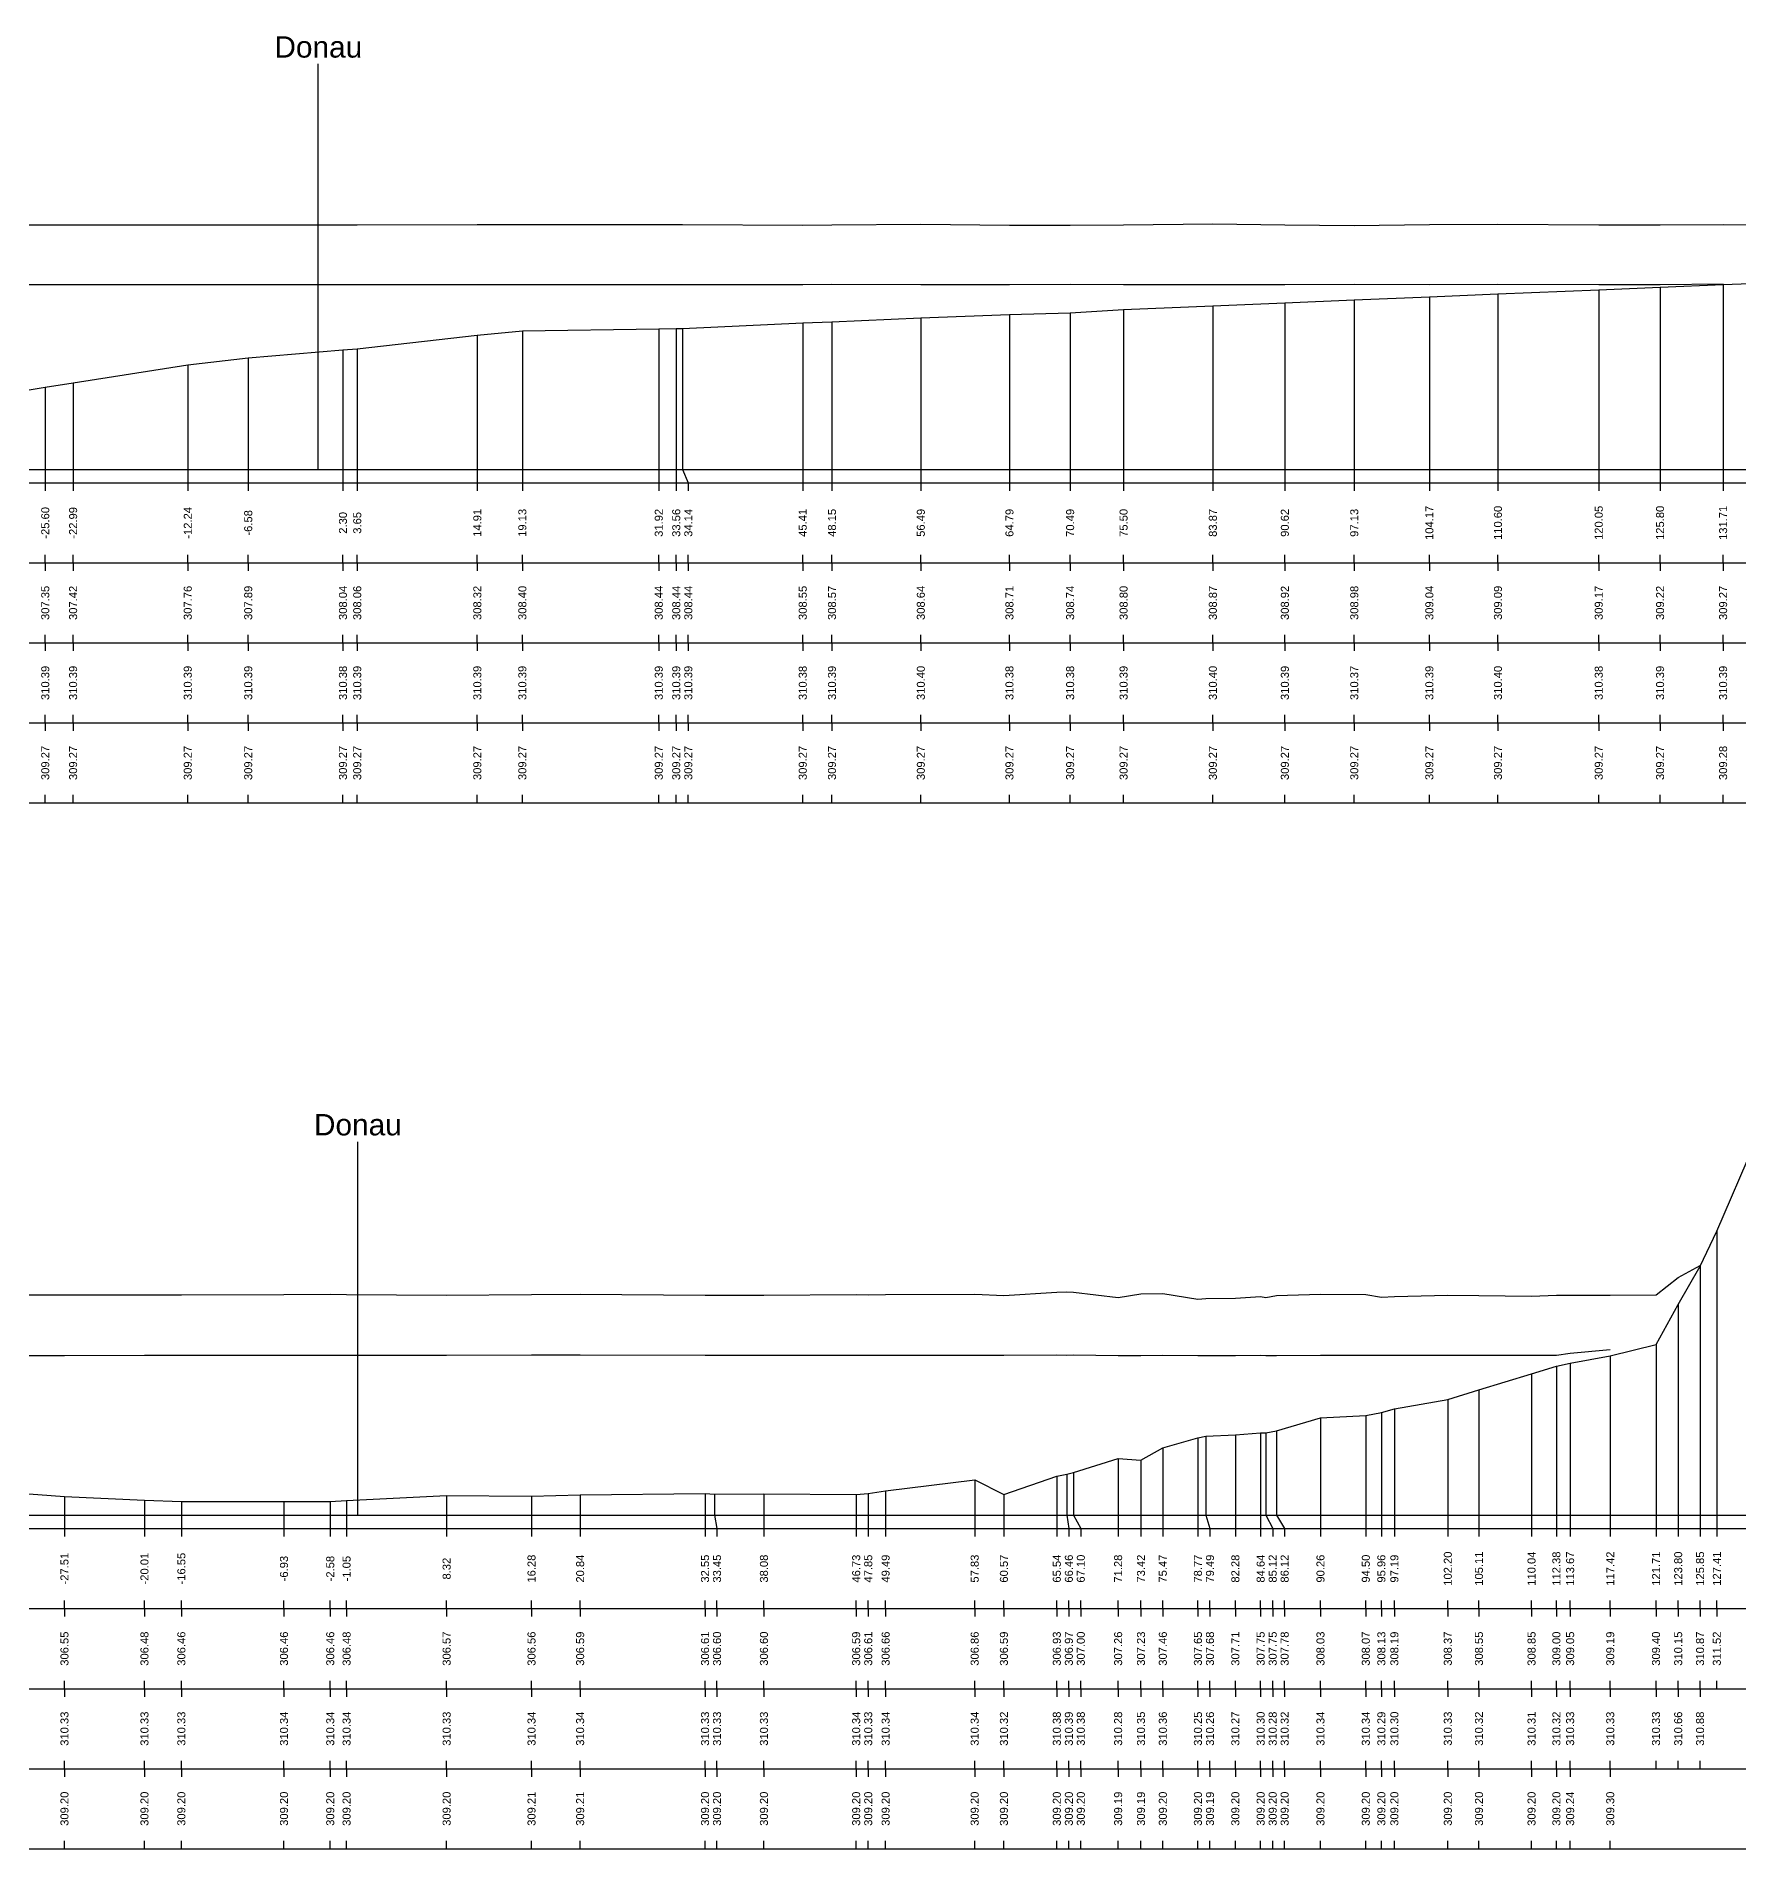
# Model space of a CAD drawing. Header units: millimetres. Extents: x -38 to 449, y 1300 to 1474.
# Drawn here: x 120.6 to 280.2, y 1299.8 to 1469.6 of the extents above; entities that cross this region are included whole.
import ezdxf
from ezdxf.enums import TextEntityAlignment as Align

# ---------------------------------------------------------------- set-up
doc = ezdxf.new("R2010")
doc.units = ezdxf.units.MM
doc.styles.get("Standard").update_dxf_attribs({"font": 'arial.ttf'})

msp = doc.modelspace()

# ---------------------------------------------------------------- linework, layer by layer
at = {"layer": 'axis', "color": 1}
for p, q in [((147, 1429), (147, 1467)), ((150.71, 1331), (150.71, 1366))]:
    msp.add_line(p, q, dxfattribs=at)
at = {"layer": 'band'}
for p, q in [((121.4, 1427.75), (121.4, 1427)), ((124.01, 1427.75), (124.01, 1427)), ((134.76, 1427.75), (134.76, 1427)), ((140.43, 1427.75), (140.43, 1427)), ((149.31, 1427.75), (149.31, 1427)), ((150.65, 1427.75), (150.65, 1427)), ((161.91, 1427.75), (161.91, 1427)), ((166.13, 1427.75), (166.13, 1427)), ((178.92, 1427.75), (178.92, 1427)), ((180.56, 1427.75), (180.56, 1427)), ((181.69, 1427.75), (181.69, 1427)), ((192.42, 1427.75), (192.42, 1427)), ((195.16, 1427.75), (195.16, 1427)), ((203.49, 1427.75), (203.49, 1427)), ((211.8, 1427.75), (211.8, 1427)), ((217.49, 1427.75), (217.49, 1427)), ((222.5, 1427.75), (222.5, 1427)), ((230.87, 1427.75), (230.87, 1427)), ((237.62, 1427.75), (237.62, 1427)), ((244.13, 1427.75), (244.13, 1427)), ((251.17, 1427.75), (251.17, 1427)), ((257.6, 1427.75), (257.6, 1427)), ((267.05, 1427.75), (267.05, 1427)), ((272.8, 1427.75), (272.8, 1427)), ((278.71, 1427.75), (278.71, 1427)), ((121.4, 1420.25), (121.4, 1421)), ((121.4, 1420.25), (121.4, 1419.5)), ((124.01, 1420.25), (124.01, 1421)), ((124.01, 1420.25), (124.01, 1419.5)), ((134.76, 1420.25), (134.76, 1421)), ((134.76, 1420.25), (134.76, 1419.5)), ((140.43, 1420.25), (140.43, 1421)), ((140.43, 1420.25), (140.43, 1419.5)), ((149.31, 1420.25), (149.31, 1421)), ((149.31, 1420.25), (149.31, 1419.5)), ((150.65, 1420.25), (150.65, 1421)), ((150.65, 1420.25), (150.65, 1419.5)), ((161.91, 1420.25), (161.91, 1421)), ((161.91, 1420.25), (161.91, 1419.5)), ((166.13, 1420.25), (166.13, 1421)), ((166.13, 1420.25), (166.13, 1419.5)), ((178.92, 1420.25), (178.92, 1421)), ((178.92, 1420.25), (178.92, 1419.5)), ((180.56, 1420.25), (180.56, 1421)), ((180.56, 1420.25), (180.56, 1419.5)), ((181.69, 1420.25), (181.69, 1421)), ((181.69, 1420.25), (181.69, 1419.5)), ((192.42, 1420.25), (192.42, 1421)), ((192.42, 1420.25), (192.42, 1419.5)), ((195.16, 1420.25), (195.16, 1421)), ((195.16, 1420.25), (195.16, 1419.5)), ((203.49, 1420.25), (203.49, 1421)), ((203.49, 1420.25), (203.49, 1419.5)), ((211.8, 1420.25), (211.8, 1421)), ((211.8, 1420.25), (211.8, 1419.5)), ((217.49, 1420.25), (217.49, 1421)), ((217.49, 1420.25), (217.49, 1419.5)), ((222.5, 1420.25), (222.5, 1421)), ((222.5, 1420.25), (222.5, 1419.5)), ((230.87, 1420.25), (230.87, 1421)), ((230.87, 1420.25), (230.87, 1419.5)), ((237.62, 1420.25), (237.62, 1421)), ((237.62, 1420.25), (237.62, 1419.5)), ((244.13, 1420.25), (244.13, 1421)), ((244.13, 1420.25), (244.13, 1419.5)), ((251.17, 1420.25), (251.17, 1421)), ((251.17, 1420.25), (251.17, 1419.5)), ((257.6, 1420.25), (257.6, 1421)), ((257.6, 1420.25), (257.6, 1419.5)), ((267.05, 1420.25), (267.05, 1421)), ((267.05, 1420.25), (267.05, 1419.5)), ((272.8, 1420.25), (272.8, 1421)), ((272.8, 1420.25), (272.8, 1419.5)), ((278.71, 1420.25), (278.71, 1421)), ((278.71, 1420.25), (278.71, 1419.5)), ((121.4, 1412.75), (121.4, 1413.5)), ((124.01, 1412.75), (124.01, 1413.5)), ((134.76, 1412.75), (134.76, 1413.5)), ((140.43, 1412.75), (140.43, 1413.5)), ((149.31, 1412.75), (149.31, 1413.5)), ((150.65, 1412.75), (150.65, 1413.5)), ((161.91, 1412.75), (161.91, 1413.5)), ((166.13, 1412.75), (166.13, 1413.5)), ((178.92, 1412.75), (178.92, 1413.5)), ((180.56, 1412.75), (180.56, 1413.5)), ((181.69, 1412.75), (181.69, 1413.5)), ((192.42, 1412.75), (192.42, 1413.5)), ((195.16, 1412.75), (195.16, 1413.5)), ((203.49, 1412.75), (203.49, 1413.5)), ((211.8, 1412.75), (211.8, 1413.5)), ((217.49, 1412.75), (217.49, 1413.5)), ((222.5, 1412.75), (222.5, 1413.5)), ((230.87, 1412.75), (230.87, 1413.5)), ((237.62, 1412.75), (237.62, 1413.5)), ((244.13, 1412.75), (244.13, 1413.5)), ((251.17, 1412.75), (251.17, 1413.5)), ((257.6, 1412.75), (257.6, 1413.5)), ((267.05, 1412.75), (267.05, 1413.5)), ((272.8, 1412.75), (272.8, 1413.5)), ((278.71, 1412.75), (278.71, 1413.5)), ((121.4, 1412.75), (121.4, 1412)), ((124.01, 1412.75), (124.01, 1412)), ((134.76, 1412.75), (134.76, 1412)), ((140.43, 1412.75), (140.43, 1412)), ((149.31, 1412.75), (149.31, 1412)), ((150.65, 1412.75), (150.65, 1412)), ((161.91, 1412.75), (161.91, 1412)), ((166.13, 1412.75), (166.13, 1412)), ((178.92, 1412.75), (178.92, 1412)), ((180.56, 1412.75), (180.56, 1412)), ((181.69, 1412.75), (181.69, 1412)), ((192.42, 1412.75), (192.42, 1412)), ((195.16, 1412.75), (195.16, 1412)), ((203.49, 1412.75), (203.49, 1412)), ((211.8, 1412.75), (211.8, 1412)), ((217.49, 1412.75), (217.49, 1412)), ((222.5, 1412.75), (222.5, 1412)), ((230.87, 1412.75), (230.87, 1412)), ((237.62, 1412.75), (237.62, 1412)), ((244.13, 1412.75), (244.13, 1412)), ((251.17, 1412.75), (251.17, 1412)), ((257.6, 1412.75), (257.6, 1412)), ((267.05, 1412.75), (267.05, 1412)), ((272.8, 1412.75), (272.8, 1412)), ((278.71, 1412.75), (278.71, 1412)), ((121.4, 1405.25), (121.4, 1406)), ((121.4, 1405.25), (121.4, 1404.5)), ((124.01, 1405.25), (124.01, 1406)), ((124.01, 1405.25), (124.01, 1404.5)), ((134.76, 1405.25), (134.76, 1406)), ((134.76, 1405.25), (134.76, 1404.5)), ((140.43, 1405.25), (140.43, 1406)), ((140.43, 1405.25), (140.43, 1404.5)), ((149.31, 1405.25), (149.31, 1406)), ((149.31, 1405.25), (149.31, 1404.5)), ((150.65, 1405.25), (150.65, 1406)), ((150.65, 1405.25), (150.65, 1404.5)), ((161.91, 1405.25), (161.91, 1406)), ((161.91, 1405.25), (161.91, 1404.5)), ((166.13, 1405.25), (166.13, 1406)), ((166.13, 1405.25), (166.13, 1404.5)), ((178.92, 1405.25), (178.92, 1406)), ((178.92, 1405.25), (178.92, 1404.5)), ((180.56, 1405.25), (180.56, 1406)), ((180.56, 1405.25), (180.56, 1404.5)), ((181.69, 1405.25), (181.69, 1406)), ((181.69, 1405.25), (181.69, 1404.5)), ((192.42, 1405.25), (192.42, 1406)), ((192.42, 1405.25), (192.42, 1404.5)), ((195.16, 1405.25), (195.16, 1406)), ((195.16, 1405.25), (195.16, 1404.5)), ((203.49, 1405.25), (203.49, 1406)), ((203.49, 1405.25), (203.49, 1404.5)), ((211.8, 1405.25), (211.8, 1406)), ((211.8, 1405.25), (211.8, 1404.5)), ((217.49, 1405.25), (217.49, 1406)), ((217.49, 1405.25), (217.49, 1404.5)), ((222.5, 1405.25), (222.5, 1406)), ((222.5, 1405.25), (222.5, 1404.5)), ((230.87, 1405.25), (230.87, 1406)), ((230.87, 1405.25), (230.87, 1404.5)), ((237.62, 1405.25), (237.62, 1406)), ((237.62, 1405.25), (237.62, 1404.5)), ((244.13, 1405.25), (244.13, 1406)), ((244.13, 1405.25), (244.13, 1404.5)), ((251.17, 1405.25), (251.17, 1406)), ((251.17, 1405.25), (251.17, 1404.5)), ((257.6, 1405.25), (257.6, 1406)), ((257.6, 1405.25), (257.6, 1404.5)), ((267.05, 1405.25), (267.05, 1406)), ((267.05, 1405.25), (267.05, 1404.5)), ((272.8, 1405.25), (272.8, 1406)), ((272.8, 1405.25), (272.8, 1404.5)), ((278.71, 1405.25), (278.71, 1406)), ((278.71, 1405.25), (278.71, 1404.5)), ((121.4, 1397.75), (121.4, 1398.5)), ((124.01, 1397.75), (124.01, 1398.5)), ((134.76, 1397.75), (134.76, 1398.5)), ((140.43, 1397.75), (140.43, 1398.5)), ((149.31, 1397.75), (149.31, 1398.5)), ((150.65, 1397.75), (150.65, 1398.5)), ((161.91, 1397.75), (161.91, 1398.5)), ((166.13, 1397.75), (166.13, 1398.5)), ((178.92, 1397.75), (178.92, 1398.5)), ((180.56, 1397.75), (180.56, 1398.5)), ((181.69, 1397.75), (181.69, 1398.5)), ((192.42, 1397.75), (192.42, 1398.5)), ((195.16, 1397.75), (195.16, 1398.5)), ((203.49, 1397.75), (203.49, 1398.5)), ((211.8, 1397.75), (211.8, 1398.5)), ((217.49, 1397.75), (217.49, 1398.5)), ((222.5, 1397.75), (222.5, 1398.5)), ((230.87, 1397.75), (230.87, 1398.5)), ((237.62, 1397.75), (237.62, 1398.5)), ((244.13, 1397.75), (244.13, 1398.5)), ((251.17, 1397.75), (251.17, 1398.5)), ((257.6, 1397.75), (257.6, 1398.5)), ((267.05, 1397.75), (267.05, 1398.5)), ((272.8, 1397.75), (272.8, 1398.5)), ((278.71, 1397.75), (278.71, 1398.5)), ((123.2, 1329.75), (123.2, 1329)), ((130.7, 1329.75), (130.7, 1329)), ((134.16, 1329.75), (134.16, 1329)), ((143.78, 1329.75), (143.78, 1329)), ((148.12, 1329.75), (148.12, 1329)), ((149.65, 1329.75), (149.65, 1329)), ((159.03, 1329.75), (159.03, 1329)), ((166.99, 1329.75), (166.99, 1329)), ((171.55, 1329.75), (171.55, 1329)), ((183.26, 1329.75), (183.26, 1329)), ((184.38, 1329.75), (184.38, 1329)), ((188.78, 1329.75), (188.78, 1329)), ((197.43, 1329.75), (197.43, 1329)), ((198.56, 1329.75), (198.56, 1329)), ((200.19, 1329.75), (200.19, 1329)), ((208.54, 1329.75), (208.54, 1329)), ((211.28, 1329.75), (211.28, 1329)), ((216.24, 1329.75), (216.24, 1329)), ((217.37, 1329.75), (217.37, 1329)), ((218.49, 1329.75), (218.49, 1329)), ((221.99, 1329.75), (221.99, 1329)), ((224.13, 1329.75), (224.13, 1329)), ((226.18, 1329.75), (226.18, 1329)), ((229.47, 1329.75), (229.47, 1329)), ((230.6, 1329.75), (230.6, 1329)), ((232.98, 1329.75), (232.98, 1329)), ((235.35, 1329.75), (235.35, 1329)), ((236.48, 1329.75), (236.48, 1329)), ((237.6, 1329.75), (237.6, 1329)), ((240.96, 1329.75), (240.96, 1329)), ((245.21, 1329.75), (245.21, 1329)), ((246.67, 1329.75), (246.67, 1329)), ((247.89, 1329.75), (247.89, 1329)), ((252.9, 1329.75), (252.9, 1329)), ((255.82, 1329.75), (255.82, 1329)), ((260.75, 1329.75), (260.75, 1329)), ((263.08, 1329.75), (263.08, 1329)), ((264.37, 1329.75), (264.37, 1329)), ((268.13, 1329.75), (268.13, 1329)), ((272.42, 1329.75), (272.42, 1329)), ((274.5, 1329.75), (274.5, 1329)), ((276.55, 1329.75), (276.55, 1329)), ((278.12, 1329.75), (278.12, 1329)), ((123.2, 1322.25), (123.2, 1323)), ((123.2, 1322.25), (123.2, 1321.5)), ((130.7, 1322.25), (130.7, 1323)), ((130.7, 1322.25), (130.7, 1321.5)), ((134.16, 1322.25), (134.16, 1323)), ((134.16, 1322.25), (134.16, 1321.5)), ((143.78, 1322.25), (143.78, 1323)), ((143.78, 1322.25), (143.78, 1321.5)), ((148.12, 1322.25), (148.12, 1323)), ((148.12, 1322.25), (148.12, 1321.5)), ((149.65, 1322.25), (149.65, 1323)), ((149.65, 1322.25), (149.65, 1321.5)), ((159.03, 1322.25), (159.03, 1323)), ((159.03, 1322.25), (159.03, 1321.5)), ((166.99, 1322.25), (166.99, 1323)), ((166.99, 1322.25), (166.99, 1321.5)), ((171.55, 1322.25), (171.55, 1323)), ((171.55, 1322.25), (171.55, 1321.5)), ((183.26, 1322.25), (183.26, 1323)), ((183.26, 1322.25), (183.26, 1321.5)), ((184.38, 1322.25), (184.38, 1323)), ((184.38, 1322.25), (184.38, 1321.5)), ((188.78, 1322.25), (188.78, 1323)), ((188.78, 1322.25), (188.78, 1321.5)), ((197.43, 1322.25), (197.43, 1323)), ((197.43, 1322.25), (197.43, 1321.5)), ((198.56, 1322.25), (198.56, 1323)), ((198.56, 1322.25), (198.56, 1321.5)), ((200.19, 1322.25), (200.19, 1323)), ((200.19, 1322.25), (200.19, 1321.5)), ((208.54, 1322.25), (208.54, 1323)), ((208.54, 1322.25), (208.54, 1321.5)), ((211.28, 1322.25), (211.28, 1323)), ((211.28, 1322.25), (211.28, 1321.5)), ((216.24, 1322.25), (216.24, 1323)), ((216.24, 1322.25), (216.24, 1321.5)), ((217.37, 1322.25), (217.37, 1323)), ((217.37, 1322.25), (217.37, 1321.5)), ((218.49, 1322.25), (218.49, 1323)), ((218.49, 1322.25), (218.49, 1321.5)), ((221.99, 1322.25), (221.99, 1323)), ((221.99, 1322.25), (221.99, 1321.5)), ((224.13, 1322.25), (224.13, 1323)), ((224.13, 1322.25), (224.13, 1321.5)), ((226.18, 1322.25), (226.18, 1323)), ((226.18, 1322.25), (226.18, 1321.5)), ((229.47, 1322.25), (229.47, 1323)), ((229.47, 1322.25), (229.47, 1321.5)), ((230.6, 1322.25), (230.6, 1323)), ((230.6, 1322.25), (230.6, 1321.5)), ((232.98, 1322.25), (232.98, 1323)), ((232.98, 1322.25), (232.98, 1321.5)), ((235.35, 1322.25), (235.35, 1323)), ((235.35, 1322.25), (235.35, 1321.5)), ((236.48, 1322.25), (236.48, 1323)), ((236.48, 1322.25), (236.48, 1321.5)), ((237.6, 1322.25), (237.6, 1323)), ((237.6, 1322.25), (237.6, 1321.5)), ((240.96, 1322.25), (240.96, 1323)), ((240.96, 1322.25), (240.96, 1321.5)), ((245.21, 1322.25), (245.21, 1323)), ((245.21, 1322.25), (245.21, 1321.5)), ((246.67, 1322.25), (246.67, 1323)), ((246.67, 1322.25), (246.67, 1321.5)), ((247.89, 1322.25), (247.89, 1323)), ((247.89, 1322.25), (247.89, 1321.5)), ((252.9, 1322.25), (252.9, 1323)), ((252.9, 1322.25), (252.9, 1321.5)), ((255.82, 1322.25), (255.82, 1323)), ((255.82, 1322.25), (255.82, 1321.5)), ((260.75, 1322.25), (260.75, 1323)), ((260.75, 1322.25), (260.75, 1321.5)), ((263.08, 1322.25), (263.08, 1323)), ((263.08, 1322.25), (263.08, 1321.5)), ((264.37, 1322.25), (264.37, 1323)), ((264.37, 1322.25), (264.37, 1321.5)), ((268.13, 1322.25), (268.13, 1323)), ((268.13, 1322.25), (268.13, 1321.5)), ((272.42, 1322.25), (272.42, 1323)), ((272.42, 1322.25), (272.42, 1321.5)), ((274.5, 1322.25), (274.5, 1323)), ((274.5, 1322.25), (274.5, 1321.5)), ((276.55, 1322.25), (276.55, 1323)), ((276.55, 1322.25), (276.55, 1321.5)), ((278.12, 1322.25), (278.12, 1323)), ((278.12, 1322.25), (278.12, 1321.5)), ((123.2, 1314.75), (123.2, 1315.5)), ((123.2, 1314.75), (123.2, 1314)), ((130.7, 1314.75), (130.7, 1315.5)), ((130.7, 1314.75), (130.7, 1314)), ((134.16, 1314.75), (134.16, 1315.5)), ((134.16, 1314.75), (134.16, 1314)), ((143.78, 1314.75), (143.78, 1315.5)), ((143.78, 1314.75), (143.78, 1314)), ((148.12, 1314.75), (148.12, 1315.5)), ((148.12, 1314.75), (148.12, 1314)), ((149.65, 1314.75), (149.65, 1315.5)), ((149.65, 1314.75), (149.65, 1314)), ((159.03, 1314.75), (159.03, 1315.5)), ((159.03, 1314.75), (159.03, 1314)), ((166.99, 1314.75), (166.99, 1315.5)), ((166.99, 1314.75), (166.99, 1314)), ((171.55, 1314.75), (171.55, 1315.5)), ((171.55, 1314.75), (171.55, 1314)), ((183.26, 1314.75), (183.26, 1315.5)), ((183.26, 1314.75), (183.26, 1314)), ((184.38, 1314.75), (184.38, 1315.5)), ((184.38, 1314.75), (184.38, 1314)), ((188.78, 1314.75), (188.78, 1315.5)), ((188.78, 1314.75), (188.78, 1314)), ((197.43, 1314.75), (197.43, 1315.5)), ((197.43, 1314.75), (197.43, 1314)), ((198.56, 1314.75), (198.56, 1315.5)), ((198.56, 1314.75), (198.56, 1314)), ((200.19, 1314.75), (200.19, 1315.5)), ((200.19, 1314.75), (200.19, 1314)), ((208.54, 1314.75), (208.54, 1315.5)), ((208.54, 1314.75), (208.54, 1314)), ((211.28, 1314.75), (211.28, 1315.5)), ((211.28, 1314.75), (211.28, 1314)), ((216.24, 1314.75), (216.24, 1315.5)), ((216.24, 1314.75), (216.24, 1314)), ((217.37, 1314.75), (217.37, 1315.5)), ((217.37, 1314.75), (217.37, 1314)), ((218.49, 1314.75), (218.49, 1315.5)), ((218.49, 1314.75), (218.49, 1314)), ((221.99, 1314.75), (221.99, 1315.5)), ((221.99, 1314.75), (221.99, 1314)), ((224.13, 1314.75), (224.13, 1315.5)), ((224.13, 1314.75), (224.13, 1314)), ((226.18, 1314.75), (226.18, 1315.5)), ((226.18, 1314.75), (226.18, 1314)), ((229.47, 1314.75), (229.47, 1315.5)), ((229.47, 1314.75), (229.47, 1314)), ((230.6, 1314.75), (230.6, 1315.5)), ((230.6, 1314.75), (230.6, 1314)), ((232.98, 1314.75), (232.98, 1315.5)), ((232.98, 1314.75), (232.98, 1314)), ((235.35, 1314.75), (235.35, 1315.5)), ((235.35, 1314.75), (235.35, 1314)), ((236.48, 1314.75), (236.48, 1315.5)), ((236.48, 1314.75), (236.48, 1314)), ((237.6, 1314.75), (237.6, 1315.5)), ((237.6, 1314.75), (237.6, 1314)), ((240.96, 1314.75), (240.96, 1315.5)), ((240.96, 1314.75), (240.96, 1314)), ((245.21, 1314.75), (245.21, 1315.5)), ((245.21, 1314.75), (245.21, 1314)), ((246.67, 1314.75), (246.67, 1315.5)), ((246.67, 1314.75), (246.67, 1314)), ((247.89, 1314.75), (247.89, 1315.5)), ((247.89, 1314.75), (247.89, 1314)), ((252.9, 1314.75), (252.9, 1315.5)), ((252.9, 1314.75), (252.9, 1314)), ((255.82, 1314.75), (255.82, 1315.5)), ((255.82, 1314.75), (255.82, 1314)), ((260.75, 1314.75), (260.75, 1315.5)), ((260.75, 1314.75), (260.75, 1314)), ((263.08, 1314.75), (263.08, 1315.5)), ((263.08, 1314.75), (263.08, 1314)), ((264.37, 1314.75), (264.37, 1315.5)), ((264.37, 1314.75), (264.37, 1314)), ((268.13, 1314.75), (268.13, 1315.5)), ((268.13, 1314.75), (268.13, 1314)), ((272.42, 1314.75), (272.42, 1315.5)), ((272.42, 1314.75), (272.42, 1314)), ((274.5, 1314.75), (274.5, 1315.5)), ((274.5, 1314.75), (274.5, 1314)), ((276.55, 1314.75), (276.55, 1315.5)), ((276.55, 1314.75), (276.55, 1314)), ((278.12, 1314.75), (278.12, 1315.5)), ((123.2, 1307.25), (123.2, 1308)), ((130.7, 1307.25), (130.7, 1308)), ((134.16, 1307.25), (134.16, 1308)), ((143.78, 1307.25), (143.78, 1308)), ((148.12, 1307.25), (148.12, 1308)), ((149.65, 1307.25), (149.65, 1308)), ((159.03, 1307.25), (159.03, 1308)), ((166.99, 1307.25), (166.99, 1308)), ((171.55, 1307.25), (171.55, 1308)), ((183.26, 1307.25), (183.26, 1308)), ((184.38, 1307.25), (184.38, 1308)), ((188.78, 1307.25), (188.78, 1308)), ((197.43, 1307.25), (197.43, 1308)), ((198.56, 1307.25), (198.56, 1308)), ((200.19, 1307.25), (200.19, 1308)), ((208.54, 1307.25), (208.54, 1308)), ((211.28, 1307.25), (211.28, 1308)), ((216.24, 1307.25), (216.24, 1308)), ((217.37, 1307.25), (217.37, 1308)), ((218.49, 1307.25), (218.49, 1308)), ((221.99, 1307.25), (221.99, 1308)), ((224.13, 1307.25), (224.13, 1308)), ((226.18, 1307.25), (226.18, 1308)), ((229.47, 1307.25), (229.47, 1308)), ((230.6, 1307.25), (230.6, 1308)), ((232.98, 1307.25), (232.98, 1308)), ((235.35, 1307.25), (235.35, 1308)), ((236.48, 1307.25), (236.48, 1308)), ((237.6, 1307.25), (237.6, 1308)), ((240.96, 1307.25), (240.96, 1308)), ((245.21, 1307.25), (245.21, 1308)), ((246.67, 1307.25), (246.67, 1308)), ((247.89, 1307.25), (247.89, 1308)), ((252.9, 1307.25), (252.9, 1308)), ((255.82, 1307.25), (255.82, 1308)), ((260.75, 1307.25), (260.75, 1308)), ((263.08, 1307.25), (263.08, 1308)), ((264.37, 1307.25), (264.37, 1308)), ((268.13, 1307.25), (268.13, 1308)), ((272.42, 1307.25), (272.42, 1308)), ((274.5, 1307.25), (274.5, 1308)), ((276.55, 1307.25), (276.55, 1308)), ((123.2, 1307.25), (123.2, 1306.5)), ((130.7, 1307.25), (130.7, 1306.5)), ((134.16, 1307.25), (134.16, 1306.5)), ((143.78, 1307.25), (143.78, 1306.5)), ((148.12, 1307.25), (148.12, 1306.5)), ((149.65, 1307.25), (149.65, 1306.5)), ((159.03, 1307.25), (159.03, 1306.5)), ((166.99, 1307.25), (166.99, 1306.5)), ((171.55, 1307.25), (171.55, 1306.5)), ((183.26, 1307.25), (183.26, 1306.5)), ((184.38, 1307.25), (184.38, 1306.5)), ((188.78, 1307.25), (188.78, 1306.5)), ((197.43, 1307.25), (197.43, 1306.5)), ((198.56, 1307.25), (198.56, 1306.5)), ((200.19, 1307.25), (200.19, 1306.5)), ((208.54, 1307.25), (208.54, 1306.5)), ((211.28, 1307.25), (211.28, 1306.5)), ((216.24, 1307.25), (216.24, 1306.5)), ((217.37, 1307.25), (217.37, 1306.5)), ((218.49, 1307.25), (218.49, 1306.5)), ((221.99, 1307.25), (221.99, 1306.5)), ((224.13, 1307.25), (224.13, 1306.5)), ((226.18, 1307.25), (226.18, 1306.5)), ((229.47, 1307.25), (229.47, 1306.5)), ((230.6, 1307.25), (230.6, 1306.5)), ((232.98, 1307.25), (232.98, 1306.5)), ((235.35, 1307.25), (235.35, 1306.5)), ((236.48, 1307.25), (236.48, 1306.5)), ((237.6, 1307.25), (237.6, 1306.5)), ((240.96, 1307.25), (240.96, 1306.5)), ((245.21, 1307.25), (245.21, 1306.5)), ((246.67, 1307.25), (246.67, 1306.5)), ((247.89, 1307.25), (247.89, 1306.5)), ((252.9, 1307.25), (252.9, 1306.5)), ((255.82, 1307.25), (255.82, 1306.5)), ((260.75, 1307.25), (260.75, 1306.5)), ((263.08, 1307.25), (263.08, 1306.5)), ((264.37, 1307.25), (264.37, 1306.5)), ((268.13, 1307.25), (268.13, 1306.5)), ((123.2, 1299.75), (123.2, 1300.5)), ((130.7, 1299.75), (130.7, 1300.5)), ((134.16, 1299.75), (134.16, 1300.5)), ((143.78, 1299.75), (143.78, 1300.5)), ((148.12, 1299.75), (148.12, 1300.5)), ((149.65, 1299.75), (149.65, 1300.5)), ((159.03, 1299.75), (159.03, 1300.5)), ((166.99, 1299.75), (166.99, 1300.5)), ((171.55, 1299.75), (171.55, 1300.5)), ((183.26, 1299.75), (183.26, 1300.5)), ((184.38, 1299.75), (184.38, 1300.5)), ((188.78, 1299.75), (188.78, 1300.5)), ((197.43, 1299.75), (197.43, 1300.5)), ((198.56, 1299.75), (198.56, 1300.5)), ((200.19, 1299.75), (200.19, 1300.5)), ((208.54, 1299.75), (208.54, 1300.5)), ((211.28, 1299.75), (211.28, 1300.5)), ((216.24, 1299.75), (216.24, 1300.5)), ((217.37, 1299.75), (217.37, 1300.5)), ((218.49, 1299.75), (218.49, 1300.5)), ((221.99, 1299.75), (221.99, 1300.5)), ((224.13, 1299.75), (224.13, 1300.5)), ((226.18, 1299.75), (226.18, 1300.5)), ((229.47, 1299.75), (229.47, 1300.5)), ((230.6, 1299.75), (230.6, 1300.5)), ((232.98, 1299.75), (232.98, 1300.5)), ((235.35, 1299.75), (235.35, 1300.5)), ((236.48, 1299.75), (236.48, 1300.5)), ((237.6, 1299.75), (237.6, 1300.5)), ((240.96, 1299.75), (240.96, 1300.5)), ((245.21, 1299.75), (245.21, 1300.5)), ((246.67, 1299.75), (246.67, 1300.5)), ((247.89, 1299.75), (247.89, 1300.5)), ((252.9, 1299.75), (252.9, 1300.5)), ((255.82, 1299.75), (255.82, 1300.5)), ((260.75, 1299.75), (260.75, 1300.5)), ((263.08, 1299.75), (263.08, 1300.5)), ((264.37, 1299.75), (264.37, 1300.5)), ((268.13, 1299.75), (268.13, 1300.5))]:
    msp.add_line(p, q, dxfattribs=at)
at = {"layer": 'frame'}
for p, q in [((0, 1429), (448.33, 1429)), ((-37.5, 1427.75), (448.33, 1427.75)), ((-37.5, 1420.25), (448.33, 1420.25)), ((-37.5, 1412.75), (448.33, 1412.75)), ((-37.5, 1405.25), (448.33, 1405.25)), ((-37.5, 1397.75), (448.33, 1397.75)), ((0, 1331), (382.49, 1331)), ((-37.5, 1329.75), (382.49, 1329.75)), ((-37.5, 1322.25), (382.49, 1322.25)), ((-37.5, 1314.75), (382.49, 1314.75)), ((-37.5, 1307.25), (382.49, 1307.25)), ((-37.5, 1299.75), (382.49, 1299.75))]:
    msp.add_line(p, q, dxfattribs=at)
at = {"layer": 'marker', "color": 253}
for p, q in [((257.6, 1445.46), (257.6, 1429)), ((267.05, 1445.85), (267.05, 1429)), ((272.8, 1446.1), (272.8, 1429)), ((278.71, 1446.33), (278.71, 1429)), ((222.5, 1443.98), (222.5, 1429)), ((230.87, 1444.34), (230.87, 1429)), ((237.62, 1444.61), (237.62, 1429)), ((244.13, 1444.89), (244.13, 1429)), ((251.17, 1445.18), (251.17, 1429)), ((178.92, 1442.19), (178.92, 1429)), ((180.56, 1442.21), (180.56, 1429)), ((181.14, 1442.22), (181.14, 1429)), ((192.42, 1442.73), (192.42, 1429)), ((195.16, 1442.83), (195.16, 1429)), ((203.49, 1443.21), (203.49, 1429)), ((211.8, 1443.53), (211.8, 1429)), ((217.49, 1443.69), (217.49, 1429)), ((161.91, 1441.58), (161.91, 1429)), ((166.13, 1441.98), (166.13, 1429)), ((134.76, 1438.81), (134.76, 1429)), ((140.43, 1439.47), (140.43, 1429)), ((149.31, 1440.21), (149.31, 1429)), ((150.65, 1440.31), (150.65, 1429)), ((124.01, 1437.12), (124.01, 1429)), ((121.4, 1436.73), (121.4, 1429)), ((121.4, 1429), (121.4, 1427.75)), ((124.01, 1429), (124.01, 1427.75)), ((134.76, 1429), (134.76, 1427.75)), ((140.43, 1429), (140.43, 1427.75)), ((149.31, 1429), (149.31, 1427.75)), ((150.65, 1429), (150.65, 1427.75)), ((161.91, 1429), (161.91, 1427.75)), ((166.13, 1429), (166.13, 1427.75)), ((178.92, 1429), (178.92, 1427.75)), ((180.56, 1429), (180.56, 1427.75)), ((181.14, 1429), (181.69, 1427.75)), ((192.42, 1429), (192.42, 1427.75)), ((195.16, 1429), (195.16, 1427.75)), ((203.49, 1429), (203.49, 1427.75)), ((211.8, 1429), (211.8, 1427.75)), ((217.49, 1429), (217.49, 1427.75)), ((222.5, 1429), (222.5, 1427.75)), ((230.87, 1429), (230.87, 1427.75)), ((237.62, 1429), (237.62, 1427.75)), ((244.13, 1429), (244.13, 1427.75)), ((251.17, 1429), (251.17, 1427.75)), ((257.6, 1429), (257.6, 1427.75)), ((267.05, 1429), (267.05, 1427.75)), ((272.8, 1429), (272.8, 1427.75)), ((278.71, 1429), (278.71, 1427.75)), ((278.12, 1357.62), (278.12, 1331)), ((276.55, 1354.34), (276.55, 1331)), ((274.5, 1350.74), (274.5, 1331)), ((272.42, 1347), (272.42, 1331)), ((264.37, 1345.26), (264.37, 1331)), ((268.13, 1345.95), (268.13, 1331)), ((260.75, 1344.27), (260.75, 1331)), ((263.08, 1344.98), (263.08, 1331)), ((252.9, 1341.86), (252.9, 1331)), ((255.82, 1342.76), (255.82, 1331)), ((240.96, 1340.13), (240.96, 1331)), ((245.21, 1340.34), (245.21, 1331)), ((246.67, 1340.63), (246.67, 1331)), ((247.89, 1340.97), (247.89, 1331)), ((232.98, 1338.54), (232.98, 1331)), ((235.35, 1338.73), (235.35, 1331)), ((235.83, 1338.73), (235.83, 1331)), ((236.83, 1338.9), (236.83, 1331)), ((226.18, 1337.32), (226.18, 1331)), ((229.47, 1338.27), (229.47, 1331)), ((230.2, 1338.42), (230.2, 1331)), ((221.99, 1336.31), (221.99, 1331)), ((224.13, 1336.15), (224.13, 1331)), ((208.54, 1334.31), (208.54, 1331)), ((216.24, 1334.67), (216.24, 1331)), ((217.17, 1334.86), (217.17, 1331)), ((217.8, 1335), (217.8, 1331)), ((123.2, 1332.76), (123.2, 1331)), ((130.7, 1332.41), (130.7, 1331)), ((134.16, 1332.3), (134.16, 1331)), ((143.78, 1332.29), (143.78, 1331)), ((148.12, 1332.29), (148.12, 1331)), ((149.65, 1332.39), (149.65, 1331)), ((159.03, 1332.85), (159.03, 1331)), ((166.99, 1332.78), (166.99, 1331)), ((171.55, 1332.93), (171.55, 1331)), ((183.26, 1333.03), (183.26, 1331)), ((184.16, 1332.99), (184.16, 1331)), ((188.78, 1333), (188.78, 1331)), ((197.43, 1332.94), (197.43, 1331)), ((198.55, 1333.04), (198.55, 1331)), ((200.19, 1333.29), (200.19, 1331)), ((211.28, 1332.94), (211.28, 1331)), ((123.2, 1331), (123.2, 1329.75)), ((130.7, 1331), (130.7, 1329.75)), ((134.16, 1331), (134.16, 1329.75)), ((143.78, 1331), (143.78, 1329.75)), ((148.12, 1331), (148.12, 1329.75)), ((149.65, 1331), (149.65, 1329.75)), ((159.03, 1331), (159.03, 1329.75)), ((166.99, 1331), (166.99, 1329.75)), ((171.55, 1331), (171.55, 1329.75)), ((183.26, 1331), (183.26, 1329.75)), ((184.16, 1331), (184.38, 1329.75)), ((188.78, 1331), (188.78, 1329.75)), ((197.43, 1331), (197.43, 1329.75)), ((198.55, 1331), (198.56, 1329.75)), ((200.19, 1331), (200.19, 1329.75)), ((208.54, 1331), (208.54, 1329.75)), ((211.28, 1331), (211.28, 1329.75)), ((216.24, 1331), (216.24, 1329.75)), ((217.17, 1331), (217.37, 1329.75)), ((217.8, 1331), (218.49, 1329.75)), ((221.99, 1331), (221.99, 1329.75)), ((224.13, 1331), (224.13, 1329.75)), ((226.18, 1331), (226.18, 1329.75)), ((229.47, 1331), (229.47, 1329.75)), ((230.2, 1331), (230.6, 1329.75)), ((232.98, 1331), (232.98, 1329.75)), ((235.35, 1331), (235.35, 1329.75)), ((235.83, 1331), (236.48, 1329.75)), ((236.83, 1331), (237.6, 1329.75)), ((240.96, 1331), (240.96, 1329.75)), ((245.21, 1331), (245.21, 1329.75)), ((246.67, 1331), (246.67, 1329.75)), ((247.89, 1331), (247.89, 1329.75)), ((252.9, 1331), (252.9, 1329.75)), ((255.82, 1331), (255.82, 1329.75)), ((260.75, 1331), (260.75, 1329.75)), ((263.08, 1331), (263.08, 1329.75)), ((264.37, 1331), (264.37, 1329.75)), ((268.13, 1331), (268.13, 1329.75)), ((272.42, 1331), (272.42, 1329.75)), ((274.5, 1331), (274.5, 1329.75)), ((276.55, 1331), (276.55, 1329.75)), ((278.12, 1331), (278.12, 1329.75))]:
    msp.add_line(p, q, dxfattribs=at)
at = {"layer": 'profile', "true_color": 0xff007f}
for points in [[(119.71, 1451.93), (121.4, 1451.93), (124.01, 1451.93), (134.76, 1451.94), (140.43, 1451.94), (149.31, 1451.92), (150.65, 1451.93), (161.91, 1451.96), (166.13, 1451.95), (178.92, 1451.95), (180.56, 1451.95), (181.14, 1451.95), (192.42, 1451.91), (195.16, 1451.93), (203.49, 1451.98), (211.8, 1451.91), (217.49, 1451.89), (222.5, 1451.93), (230.87, 1452.01), (237.62, 1451.93), (244.13, 1451.87), (251.17, 1451.96), (257.6, 1451.99), (267.05, 1451.92), (272.8, 1451.94), (278.71, 1451.97), (282.96, 1451.94)], [(115.23, 1351.66), (123.2, 1351.65), (130.7, 1351.65), (134.16, 1351.65), (143.78, 1351.69), (148.12, 1351.71), (149.65, 1351.7), (159.03, 1351.64), (166.99, 1351.7), (171.55, 1351.72), (183.26, 1351.63), (184.16, 1351.63), (188.78, 1351.64), (197.43, 1351.68), (198.55, 1351.66), (200.19, 1351.69), (208.54, 1351.72), (211.28, 1351.6), (216.24, 1351.92), (217.17, 1351.93), (217.8, 1351.9), (221.99, 1351.41), (224.13, 1351.74), (226.18, 1351.79), (229.47, 1351.25), (230.2, 1351.32), (232.98, 1351.33), (235.35, 1351.49), (235.83, 1351.42), (236.83, 1351.6), (240.96, 1351.72), (245.21, 1351.68), (246.67, 1351.44), (247.89, 1351.51), (252.9, 1351.63), (255.82, 1351.61), (260.75, 1351.54), (263.08, 1351.62), (264.37, 1351.64), (268.13, 1351.63), (272.42, 1351.66), (274.5, 1353.28), (276.55, 1354.4)]]:
    msp.add_lwpolyline(points, dxfattribs=at)
at = {"layer": 'profile'}
for points in [[(119.71, 1436.44), (121.4, 1436.73), (124.01, 1437.12), (134.76, 1438.81), (140.43, 1439.47), (149.31, 1440.21), (150.65, 1440.31), (161.91, 1441.58), (166.13, 1441.98), (178.92, 1442.19), (180.56, 1442.21), (181.14, 1442.22), (192.42, 1442.73), (195.16, 1442.83), (203.49, 1443.21), (211.8, 1443.53), (217.49, 1443.69), (222.5, 1443.98), (230.87, 1444.34), (237.62, 1444.61), (244.13, 1444.89), (251.17, 1445.18), (257.6, 1445.46), (267.05, 1445.85), (272.8, 1446.1), (278.71, 1446.33), (282.96, 1446.5)], [(115.23, 1333.35), (123.2, 1332.76), (130.7, 1332.41), (134.16, 1332.3), (143.78, 1332.29), (148.12, 1332.29), (149.65, 1332.39), (159.03, 1332.85), (166.99, 1332.78), (171.55, 1332.93), (183.26, 1333.03), (184.16, 1332.99), (188.78, 1333), (197.43, 1332.94), (198.55, 1333.04), (200.19, 1333.29), (208.54, 1334.31), (211.28, 1332.94), (216.24, 1334.67), (217.17, 1334.86), (217.8, 1335), (221.99, 1336.31), (224.13, 1336.15), (226.18, 1337.32), (229.47, 1338.27), (230.2, 1338.42), (232.98, 1338.54), (235.35, 1338.73), (235.83, 1338.73), (236.83, 1338.9), (240.96, 1340.13), (245.21, 1340.34), (246.67, 1340.63), (247.89, 1340.97), (252.9, 1341.86), (255.82, 1342.76), (260.75, 1344.27), (263.08, 1344.98), (264.37, 1345.26), (268.13, 1345.95), (272.42, 1347), (274.5, 1350.74), (276.55, 1354.34), (278.12, 1357.62), (281.65, 1365.8)]]:
    msp.add_lwpolyline(points, dxfattribs=at)
at = {"layer": 'profile', "true_color": 0x1d1dff}
for points in [[(119.71, 1446.33), (121.4, 1446.33), (124.01, 1446.33), (134.76, 1446.35), (140.43, 1446.34), (149.31, 1446.33), (150.65, 1446.34), (161.91, 1446.35), (166.13, 1446.34), (178.92, 1446.34), (180.56, 1446.35), (181.14, 1446.34), (192.42, 1446.35), (195.16, 1446.36), (203.49, 1446.35), (211.8, 1446.35), (217.49, 1446.36), (222.5, 1446.35), (230.87, 1446.35), (237.62, 1446.35), (244.13, 1446.36), (251.17, 1446.34), (257.6, 1446.36), (267.05, 1446.35), (272.8, 1446.34), (278.71, 1446.41)], [(115.23, 1345.96), (123.2, 1345.98), (130.7, 1346.01), (134.16, 1346.01), (143.78, 1346.01), (148.12, 1346.01), (149.65, 1346.01), (159.03, 1346.01), (166.99, 1346.03), (171.55, 1346.03), (183.26, 1346.01), (184.16, 1346.01), (188.78, 1346), (197.43, 1346.01), (198.55, 1346.01), (200.19, 1346), (208.54, 1346), (211.28, 1346.01), (216.24, 1346.02), (217.17, 1346.01), (217.8, 1346.02), (221.99, 1345.97), (224.13, 1345.96), (226.18, 1346), (229.47, 1345.98), (230.2, 1345.97), (232.98, 1345.98), (235.35, 1345.99), (235.83, 1345.98), (236.83, 1345.98), (240.96, 1345.99), (245.21, 1345.99), (246.67, 1345.99), (247.89, 1345.99), (252.9, 1345.99), (255.82, 1345.99), (260.75, 1345.99), (263.08, 1345.99), (264.37, 1346.2), (268.13, 1346.52)]]:
    msp.add_lwpolyline(points, dxfattribs=at)

# ---------------------------------------------------------------- texts
at = {"color": 1}
for p in [(147, 1467), (150.71, 1366)]:
    msp.add_text('Donau', height=2, dxfattribs=at).set_placement(p, align=Align.BOTTOM_CENTER)
for s, p in [('-25.60', (121.4, 1424)), ('-22.99', (124.01, 1424)), ('-12.24', (134.76, 1424)), ('-6.58', (140.43, 1424)), ('14.91', (161.91, 1424)), ('19.13', (166.13, 1424)), ('31.92', (178.92, 1424)), ('33.56', (180.56, 1424)), ('34.14', (181.69, 1424)), ('45.41', (192.42, 1424)), ('48.15', (195.16, 1424)), ('56.49', (203.49, 1424)), ('64.79', (211.8, 1424)), ('70.49', (217.49, 1424)), ('75.50', (222.5, 1424)), ('83.87', (230.87, 1424)), ('90.62', (237.62, 1424)), ('97.13', (244.13, 1424)), ('104.17', (251.17, 1424)), ('110.60', (257.6, 1424)), ('120.05', (267.05, 1424)), ('125.80', (272.8, 1424)), ('131.71', (278.71, 1424)), ('2.30', (149.31, 1424)), ('3.65', (150.65, 1424)), ('307.35', (121.4, 1416.5)), ('307.42', (124.01, 1416.5)), ('307.76', (134.76, 1416.5)), ('307.89', (140.43, 1416.5)), ('308.04', (149.31, 1416.5)), ('308.06', (150.65, 1416.5)), ('308.32', (161.91, 1416.5)), ('308.40', (166.13, 1416.5)), ('308.44', (178.92, 1416.5)), ('308.44', (180.56, 1416.5)), ('308.44', (181.69, 1416.5)), ('308.55', (192.42, 1416.5)), ('308.57', (195.16, 1416.5)), ('308.64', (203.49, 1416.5)), ('308.71', (211.8, 1416.5)), ('308.74', (217.49, 1416.5)), ('308.80', (222.5, 1416.5)), ('308.87', (230.87, 1416.5)), ('308.92', (237.62, 1416.5)), ('308.98', (244.13, 1416.5)), ('309.04', (251.17, 1416.5)), ('309.09', (257.6, 1416.5)), ('309.17', (267.05, 1416.5)), ('309.22', (272.8, 1416.5)), ('309.27', (278.71, 1416.5)), ('-27.51', (123.2, 1326)), ('-20.01', (130.7, 1326)), ('-16.55', (134.16, 1326)), ('-6.93', (143.78, 1326)), ('-2.58', (148.12, 1326)), ('-1.05', (149.65, 1326)), ('8.32', (159.03, 1326)), ('16.28', (166.99, 1326)), ('20.84', (171.55, 1326)), ('32.55', (183.26, 1326)), ('33.45', (184.38, 1326)), ('38.08', (188.78, 1326)), ('46.73', (197.43, 1326)), ('47.85', (198.56, 1326)), ('49.49', (200.19, 1326)), ('57.83', (208.54, 1326)), ('60.57', (211.28, 1326)), ('65.54', (216.24, 1326)), ('66.46', (217.37, 1326)), ('67.10', (218.49, 1326)), ('71.28', (221.99, 1326)), ('73.42', (224.13, 1326)), ('75.47', (226.18, 1326)), ('78.77', (229.47, 1326)), ('79.49', (230.6, 1326)), ('82.28', (232.98, 1326)), ('84.64', (235.35, 1326)), ('85.12', (236.48, 1326)), ('86.12', (237.6, 1326)), ('90.26', (240.96, 1326)), ('94.50', (245.21, 1326)), ('95.96', (246.67, 1326)), ('97.19', (247.89, 1326)), ('102.20', (252.9, 1326)), ('105.11', (255.82, 1326)), ('110.04', (260.75, 1326)), ('112.38', (263.08, 1326)), ('113.67', (264.37, 1326)), ('117.42', (268.13, 1326)), ('121.71', (272.42, 1326)), ('123.80', (274.5, 1326)), ('125.85', (276.55, 1326)), ('127.41', (278.12, 1326)), ('306.55', (123.2, 1318.5)), ('306.48', (130.7, 1318.5)), ('306.46', (134.16, 1318.5)), ('306.46', (143.78, 1318.5)), ('306.46', (148.12, 1318.5)), ('306.48', (149.65, 1318.5)), ('306.57', (159.03, 1318.5)), ('306.56', (166.99, 1318.5)), ('306.59', (171.55, 1318.5)), ('306.61', (183.26, 1318.5)), ('306.60', (184.38, 1318.5)), ('306.60', (188.78, 1318.5)), ('306.59', (197.43, 1318.5)), ('306.61', (198.56, 1318.5)), ('306.66', (200.19, 1318.5)), ('306.86', (208.54, 1318.5)), ('306.59', (211.28, 1318.5)), ('306.93', (216.24, 1318.5)), ('306.97', (217.37, 1318.5)), ('307.00', (218.49, 1318.5)), ('307.26', (221.99, 1318.5)), ('307.23', (224.13, 1318.5)), ('307.46', (226.18, 1318.5)), ('307.65', (229.47, 1318.5)), ('307.68', (230.6, 1318.5)), ('307.71', (232.98, 1318.5)), ('307.75', (235.35, 1318.5)), ('307.75', (236.48, 1318.5)), ('307.78', (237.6, 1318.5)), ('308.03', (240.96, 1318.5)), ('308.07', (245.21, 1318.5)), ('308.13', (246.67, 1318.5)), ('308.19', (247.89, 1318.5)), ('308.37', (252.9, 1318.5)), ('308.55', (255.82, 1318.5)), ('308.85', (260.75, 1318.5)), ('309.00', (263.08, 1318.5)), ('309.05', (264.37, 1318.5)), ('309.19', (268.13, 1318.5)), ('309.40', (272.42, 1318.5)), ('310.15', (274.5, 1318.5)), ('310.87', (276.55, 1318.5)), ('311.52', (278.12, 1318.5))]:
    msp.add_text(s, height=0.75, rotation=90).set_placement(p, align=Align.MIDDLE)
at = {"true_color": 0xff007f}
for s, p in [('310.39', (121.4, 1409)), ('310.39', (124.01, 1409)), ('310.39', (134.76, 1409)), ('310.39', (140.43, 1409)), ('310.38', (149.31, 1409)), ('310.39', (150.65, 1409)), ('310.39', (161.91, 1409)), ('310.39', (166.13, 1409)), ('310.39', (178.92, 1409)), ('310.39', (180.56, 1409)), ('310.39', (181.69, 1409)), ('310.38', (192.42, 1409)), ('310.39', (195.16, 1409)), ('310.40', (203.49, 1409)), ('310.38', (211.8, 1409)), ('310.38', (217.49, 1409)), ('310.39', (222.5, 1409)), ('310.40', (230.87, 1409)), ('310.39', (237.62, 1409)), ('310.37', (244.13, 1409)), ('310.39', (251.17, 1409)), ('310.40', (257.6, 1409)), ('310.38', (267.05, 1409)), ('310.39', (272.8, 1409)), ('310.39', (278.71, 1409)), ('310.33', (123.2, 1311)), ('310.33', (130.7, 1311)), ('310.33', (134.16, 1311)), ('310.34', (143.78, 1311)), ('310.34', (148.12, 1311)), ('310.34', (149.65, 1311)), ('310.33', (159.03, 1311)), ('310.34', (166.99, 1311)), ('310.34', (171.55, 1311)), ('310.33', (183.26, 1311)), ('310.33', (184.38, 1311)), ('310.33', (188.78, 1311)), ('310.34', (197.43, 1311)), ('310.33', (198.56, 1311)), ('310.34', (200.19, 1311)), ('310.34', (208.54, 1311)), ('310.32', (211.28, 1311)), ('310.38', (216.24, 1311)), ('310.39', (217.37, 1311)), ('310.38', (218.49, 1311)), ('310.28', (221.99, 1311)), ('310.35', (224.13, 1311)), ('310.36', (226.18, 1311)), ('310.25', (229.47, 1311)), ('310.26', (230.6, 1311)), ('310.27', (232.98, 1311)), ('310.30', (235.35, 1311)), ('310.28', (236.48, 1311)), ('310.32', (237.6, 1311)), ('310.34', (240.96, 1311)), ('310.34', (245.21, 1311)), ('310.29', (246.67, 1311)), ('310.30', (247.89, 1311)), ('310.33', (252.9, 1311)), ('310.32', (255.82, 1311)), ('310.31', (260.75, 1311)), ('310.32', (263.08, 1311)), ('310.33', (264.37, 1311)), ('310.33', (268.13, 1311)), ('310.33', (272.42, 1311)), ('310.66', (274.5, 1311)), ('310.88', (276.55, 1311))]:
    msp.add_text(s, height=0.75, rotation=90, dxfattribs=at).set_placement(p, align=Align.MIDDLE)
at = {"true_color": 0x1d1dff}
for s, p in [('309.27', (121.4, 1401.5)), ('309.27', (124.01, 1401.5)), ('309.27', (134.76, 1401.5)), ('309.27', (140.43, 1401.5)), ('309.27', (149.31, 1401.5)), ('309.27', (150.65, 1401.5)), ('309.27', (161.91, 1401.5)), ('309.27', (166.13, 1401.5)), ('309.27', (178.92, 1401.5)), ('309.27', (180.56, 1401.5)), ('309.27', (181.69, 1401.5)), ('309.27', (192.42, 1401.5)), ('309.27', (195.16, 1401.5)), ('309.27', (203.49, 1401.5)), ('309.27', (211.8, 1401.5)), ('309.27', (217.49, 1401.5)), ('309.27', (222.5, 1401.5)), ('309.27', (230.87, 1401.5)), ('309.27', (237.62, 1401.5)), ('309.27', (244.13, 1401.5)), ('309.27', (251.17, 1401.5)), ('309.27', (257.6, 1401.5)), ('309.27', (267.05, 1401.5)), ('309.27', (272.8, 1401.5)), ('309.28', (278.71, 1401.5)), ('309.20', (123.2, 1303.5)), ('309.20', (130.7, 1303.5)), ('309.20', (134.16, 1303.5)), ('309.20', (143.78, 1303.5)), ('309.20', (148.12, 1303.5)), ('309.20', (149.65, 1303.5)), ('309.20', (159.03, 1303.5)), ('309.21', (166.99, 1303.5)), ('309.21', (171.55, 1303.5)), ('309.20', (183.26, 1303.5)), ('309.20', (184.38, 1303.5)), ('309.20', (188.78, 1303.5)), ('309.20', (197.43, 1303.5)), ('309.20', (198.56, 1303.5)), ('309.20', (200.19, 1303.5)), ('309.20', (208.54, 1303.5)), ('309.20', (211.28, 1303.5)), ('309.20', (216.24, 1303.5)), ('309.20', (217.37, 1303.5)), ('309.20', (218.49, 1303.5)), ('309.19', (221.99, 1303.5)), ('309.19', (224.13, 1303.5)), ('309.20', (226.18, 1303.5)), ('309.20', (229.47, 1303.5)), ('309.19', (230.6, 1303.5)), ('309.20', (232.98, 1303.5)), ('309.20', (235.35, 1303.5)), ('309.20', (236.48, 1303.5)), ('309.20', (237.6, 1303.5)), ('309.20', (240.96, 1303.5)), ('309.20', (245.21, 1303.5)), ('309.20', (246.67, 1303.5)), ('309.20', (247.89, 1303.5)), ('309.20', (252.9, 1303.5)), ('309.20', (255.82, 1303.5)), ('309.20', (260.75, 1303.5)), ('309.20', (263.08, 1303.5)), ('309.24', (264.37, 1303.5)), ('309.30', (268.13, 1303.5))]:
    msp.add_text(s, height=0.75, rotation=90, dxfattribs=at).set_placement(p, align=Align.MIDDLE)

doc.saveas('drawing.dxf')
